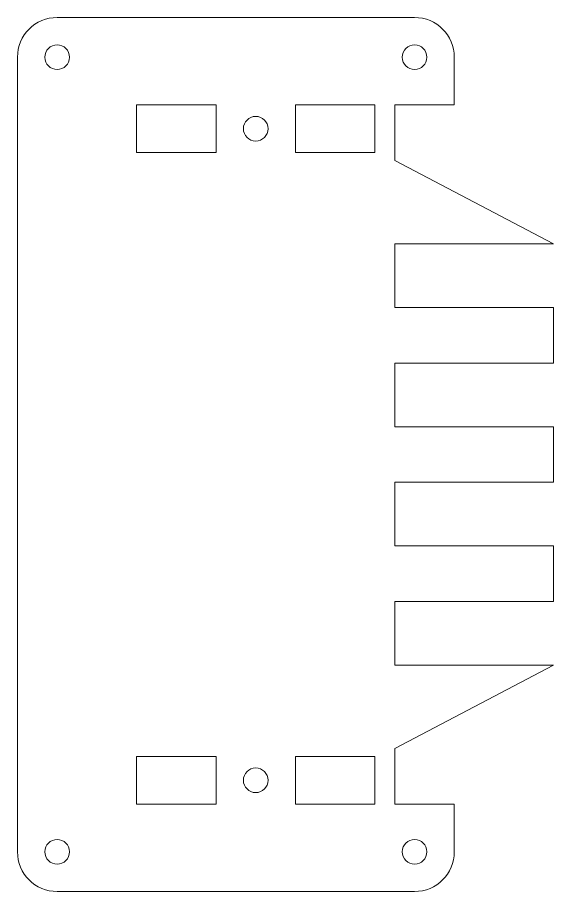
# Model space of a CAD drawing. Header units: centimetres. Extents: x -121 to 177, y -44 to 114.
# Drawn here: x -50.75 to -44, y 30.05 to 41.05 of the extents above; entities that cross this region are included whole.
import ezdxf

# ---------------------------------------------------------------- set-up
doc = ezdxf.new("R2010")
doc.units = ezdxf.units.CM
doc.header["$MEASUREMENT"] = 0
doc.layers.add('Layer 1', color=7, linetype='Continuous')

msp = doc.modelspace()

# ---------------------------------------------------------------- linework, layer by layer
at = {"layer": 'Layer 1', "lineweight": 20}
for centre in [(-50.25, 40.55), (-45.75, 40.55), (-50.25, 30.55), (-45.75, 30.55)]:
    msp.add_ellipse(centre, major_axis=(0, 0.155), ratio=1, dxfattribs=at)
at = {"layer": 'Layer 1', "lineweight": 18}
msp.add_open_spline([(-50.75, 40.55), (-50.75, 40.82609), (-50.52609, 41.05), (-50.25, 41.05), (-50.25, 41.05), (-50.25, 41.05), (-45.75, 41.05), (-45.75, 41.05), (-45.75, 41.05), (-45.47391, 41.05), (-45.25, 40.82609), (-45.25, 40.55), (-45.25, 40.55), (-45.25, 40.55), (-45.25, 39.95), (-45.25, 39.95), (-45.25, 39.95), (-45.25, 39.95), (-46, 39.95), (-46, 39.95), (-46, 39.95), (-46, 39.95), (-46, 39.25), (-46, 39.25), (-46, 39.25), (-46, 39.25), (-44, 38.2), (-44, 38.2), (-44, 38.2), (-44, 38.2), (-46, 38.2), (-46, 38.2), (-46, 38.2), (-46, 38.2), (-46, 37.4), (-46, 37.4), (-46, 37.4), (-46, 37.4), (-44, 37.4), (-44, 37.4), (-44, 37.4), (-44, 37.4), (-44, 36.7), (-44, 36.7), (-44, 36.7), (-44, 36.7), (-46, 36.7), (-46, 36.7), (-46, 36.7), (-46, 36.7), (-46, 35.90001), (-46, 35.90001), (-46, 35.90001), (-46, 35.90001), (-44, 35.90001), (-44, 35.90001), (-44, 35.90001), (-44, 35.90001), (-44, 35.2), (-44, 35.2), (-44, 35.2), (-44, 35.2), (-46, 35.2), (-46, 35.2), (-46, 35.2), (-46, 35.2), (-46, 34.4), (-46, 34.4), (-46, 34.4), (-46, 34.4), (-44, 34.4), (-44, 34.4), (-44, 34.4), (-44, 34.4), (-44, 33.7), (-44, 33.7), (-44, 33.7), (-44, 33.7), (-46, 33.7), (-46, 33.7), (-46, 33.7), (-46, 33.7), (-46, 32.9), (-46, 32.9), (-46, 32.9), (-46, 32.9), (-44, 32.9), (-44, 32.9), (-44, 32.9), (-44, 32.9), (-46, 31.85), (-46, 31.85), (-46, 31.85), (-46, 31.85), (-46, 31.15), (-46, 31.15), (-46, 31.15), (-46, 31.15), (-45.25, 31.15), (-45.25, 31.15), (-45.25, 31.15), (-45.25, 31.15), (-45.25, 30.55), (-45.25, 30.55), (-45.25, 30.55), (-45.25, 30.27391), (-45.47391, 30.05), (-45.75, 30.05), (-45.75, 30.05), (-45.75, 30.05), (-50.25, 30.05), (-50.25, 30.05), (-50.25, 30.05), (-50.52609, 30.05), (-50.75, 30.27391), (-50.75, 30.55), (-50.75, 30.55), (-50.75, 30.55), (-50.75, 40.55), (-50.75, 40.55)], degree=3, knots=[0, 0, 0, 0, 0.03333333, 0.03333333, 0.03333333, 0.03333333, 0.06666667, 0.06666667, 0.06666667, 0.06666667, 0.1, 0.1, 0.1, 0.1, 0.13333333, 0.13333333, 0.13333333, 0.13333333, 0.16666667, 0.16666667, 0.16666667, 0.16666667, 0.2, 0.2, 0.2, 0.2, 0.23333333, 0.23333333, 0.23333333, 0.23333333, 0.26666667, 0.26666667, 0.26666667, 0.26666667, 0.3, 0.3, 0.3, 0.3, 0.33333333, 0.33333333, 0.33333333, 0.33333333, 0.36666667, 0.36666667, 0.36666667, 0.36666667, 0.4, 0.4, 0.4, 0.4, 0.43333333, 0.43333333, 0.43333333, 0.43333333, 0.46666667, 0.46666667, 0.46666667, 0.46666667, 0.5, 0.5, 0.5, 0.5, 0.53333333, 0.53333333, 0.53333333, 0.53333333, 0.56666667, 0.56666667, 0.56666667, 0.56666667, 0.6, 0.6, 0.6, 0.6, 0.63333333, 0.63333333, 0.63333333, 0.63333333, 0.66666667, 0.66666667, 0.66666667, 0.66666667, 0.7, 0.7, 0.7, 0.7, 0.73333333, 0.73333333, 0.73333333, 0.73333333, 0.76666667, 0.76666667, 0.76666667, 0.76666667, 0.8, 0.8, 0.8, 0.8, 0.83333333, 0.83333333, 0.83333333, 0.83333333, 0.86666667, 0.86666667, 0.86666667, 0.86666667, 0.9, 0.9, 0.9, 0.9, 0.93333333, 0.93333333, 0.93333333, 0.93333333, 0.96666667, 0.96666667, 0.96666667, 0.96666667, 1, 1, 1, 1], dxfattribs=at)
at = {"layer": 'Layer 1', "lineweight": 9}
for points in [[(-49.25, 39.95), (-49.25, 39.95), (-48.25, 39.95), (-48.25, 39.95), (-48.25, 39.95), (-48.25, 39.95), (-48.25, 39.35), (-48.25, 39.35), (-48.25, 39.35), (-48.25, 39.35), (-49.25, 39.35), (-49.25, 39.35), (-49.25, 39.35), (-49.25, 39.35), (-49.25, 39.95), (-49.25, 39.95)], [(-47.25, 39.95), (-47.25, 39.95), (-46.25, 39.95), (-46.25, 39.95), (-46.25, 39.95), (-46.25, 39.95), (-46.25, 39.35), (-46.25, 39.35), (-46.25, 39.35), (-46.25, 39.35), (-47.25, 39.35), (-47.25, 39.35), (-47.25, 39.35), (-47.25, 39.35), (-47.25, 39.95), (-47.25, 39.95)], [(-47.75, 39.805), (-47.66441, 39.805), (-47.595, 39.73559), (-47.595, 39.65), (-47.595, 39.65), (-47.595, 39.56441), (-47.66441, 39.495), (-47.75, 39.495), (-47.75, 39.495), (-47.83559, 39.495), (-47.905, 39.56441), (-47.905, 39.65), (-47.905, 39.65), (-47.905, 39.73559), (-47.83559, 39.805), (-47.75, 39.805)], [(-49.25, 31.75), (-49.25, 31.75), (-48.25, 31.75), (-48.25, 31.75), (-48.25, 31.75), (-48.25, 31.75), (-48.25, 31.15), (-48.25, 31.15), (-48.25, 31.15), (-48.25, 31.15), (-49.25, 31.15), (-49.25, 31.15), (-49.25, 31.15), (-49.25, 31.15), (-49.25, 31.75), (-49.25, 31.75)], [(-47.25, 31.75), (-47.25, 31.75), (-46.25, 31.75), (-46.25, 31.75), (-46.25, 31.75), (-46.25, 31.75), (-46.25, 31.15), (-46.25, 31.15), (-46.25, 31.15), (-46.25, 31.15), (-47.25, 31.15), (-47.25, 31.15), (-47.25, 31.15), (-47.25, 31.15), (-47.25, 31.75), (-47.25, 31.75)], [(-47.75, 31.605), (-47.66441, 31.605), (-47.595, 31.53559), (-47.595, 31.45), (-47.595, 31.45), (-47.595, 31.36441), (-47.66441, 31.295), (-47.75, 31.295), (-47.75, 31.295), (-47.83559, 31.295), (-47.905, 31.36441), (-47.905, 31.45), (-47.905, 31.45), (-47.905, 31.53559), (-47.83559, 31.605), (-47.75, 31.605)]]:
    msp.add_open_spline(points, degree=3, knots=[0, 0, 0, 0, 0.25, 0.25, 0.25, 0.25, 0.5, 0.5, 0.5, 0.5, 0.75, 0.75, 0.75, 0.75, 1, 1, 1, 1], dxfattribs=at)

doc.saveas('drawing.dxf')
